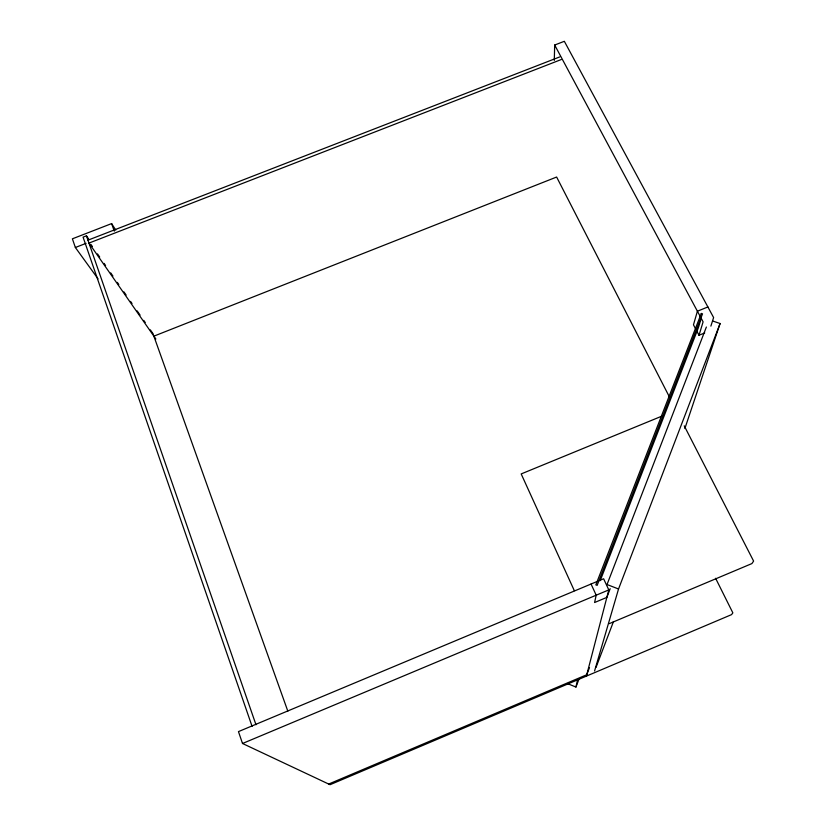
<?xml version="1.0" encoding="UTF-8"?>
<svg xmlns="http://www.w3.org/2000/svg" width="826" height="826" viewBox="0 0 826 826"><rect width="100%" height="100%" fill="white"/><g stroke="black" fill="none" stroke-linecap="round" stroke-linejoin="round"><path stroke-width="1.24" d="M554.287 60.432L554.68 45.038L564.334 41.3L713.612 317.566L710.876 326.115M567.194 683.494L575.949 687.046L577.529 679.87M586.408 676.112L608.803 589.909L603.62 578.768L238.466 731.609L242.514 743.493L330.07 784.7L731.537 614.637L732.858 612.871L715.605 578.283M594.565 670.991L618.54 588.99L720.086 323.513L712.807 321.046M698.62 326.92L700.758 319.796M698.982 335.397L703.102 321.841L554.68 45.038M684.868 428.518L720.086 323.513M596.031 667.398L613.439 621.689M589.516 667.522L586.759 674.739L328.676 784.05M610.166 588.69L606.862 597.374L594.586 602.526L596.196 595.195L591.055 584.023M575.949 687.046L579.171 678.662M706.375 327.024L607.027 584.529L618.54 588.99M600.223 580.626L698.476 327.437M609.32 623.63L751.897 563.58L753.611 561.102L684.227 425.824M242.514 743.493L608.803 589.909M661.915 416.118L521.185 473.928L574.328 590.683M700.159 334.788L704.723 332.94M707.882 306.962L697.402 311.216L693.468 324.835L695.688 329.006M115.764 230.082L111.603 223.598L72.389 238.817L75.362 247.501L98.046 278.847M88.64 238.993L86.451 235.823L83.065 237.134L252.085 726.384M87.959 240.18L559.76 56.911M75.362 247.501L86.09 243.34M561.195 59.565L88.971 243.092L155.866 339.021M90.901 244.403L92.367 246.509M97.509 253.902L99.709 257.062M104.107 263.401L105.583 265.507M110.715 272.9L112.925 276.06M117.323 282.389L118.799 284.505M123.931 291.888L126.141 295.058M130.539 301.387L132.015 303.503M137.147 310.886L140.09 315.109M143.755 320.385L145.231 322.491M150.363 329.884L153.306 334.107M696.803 331.092L699.023 335.253M669.525 397.161L556.631 177.032L153.863 336.161L287.83 711.165M111.603 223.598L114.287 231.146M86.451 235.823L255.977 724.743M701.295 313.446L595.835 584.87L597.136 585.376L702.523 313.859L701.295 313.446"/></g></svg>
